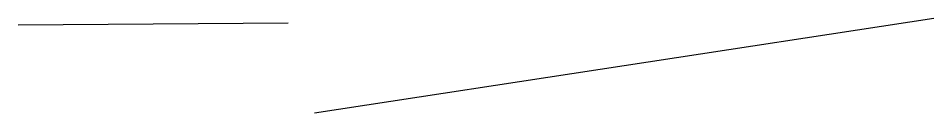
# Model space of a CAD drawing. Units: millimetres at full size, sheet at 1:100. Extents: x -17265 to 14694, y -13347 to -10041.
import ezdxf

# ---------------------------------------------------------------- set-up
doc = ezdxf.new("R2010")
doc.units = ezdxf.units.MM
doc.header["$LTSCALE"] = 100
doc.layers.add('0-0', color=7, linetype='Continuous')

msp = doc.modelspace()

# ---------------------------------------------------------------- linework, layer by layer
at = {"layer": '0-0'}
for p, q in [((-7849.3, -10213.6), (-17265.3, -10285.7)), ((-6918.4, -13346.9), (14693.9, -10040.8))]:
    msp.add_line(p, q, dxfattribs=at)

doc.saveas('drawing.dxf')
